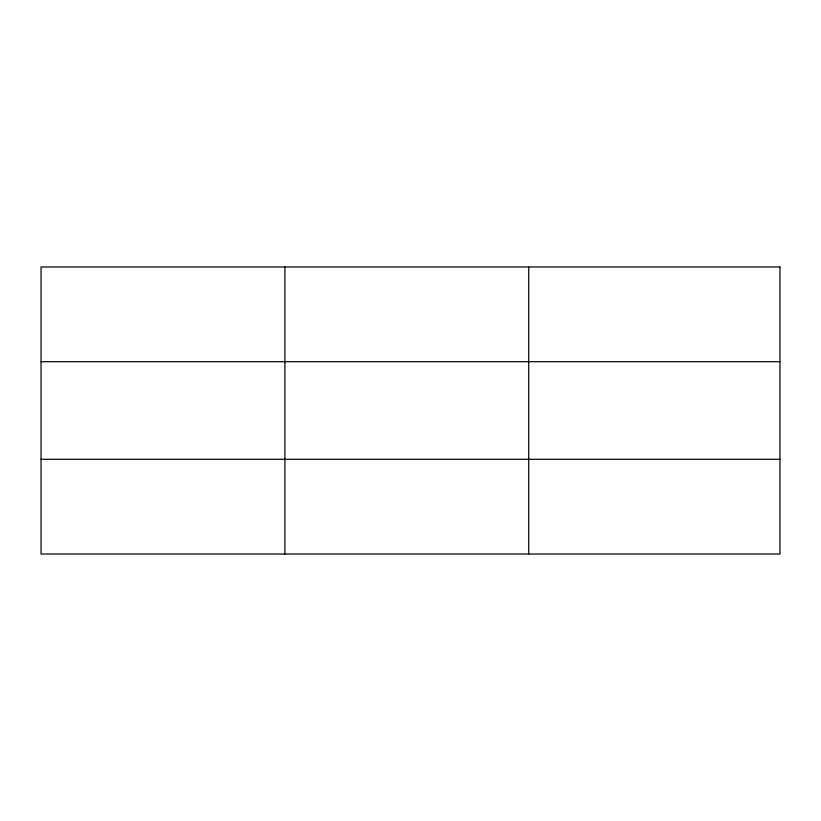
<?xml version="1.0" encoding="UTF-8"?>
<svg xmlns="http://www.w3.org/2000/svg" width="821" height="821" viewBox="0 0 821 821"><rect width="100%" height="100%" fill="white"/><g stroke="black" fill="none" stroke-linecap="round" stroke-linejoin="round"><path stroke-width="1.23" d="M284.887 266.979L284.887 554.021M528.724 266.979L528.724 554.021M41.05 361.702L779.95 361.702M41.05 459.298L779.95 459.298M779.95 266.979L779.95 554.021L41.05 554.021L41.05 266.979L779.95 266.979"/></g></svg>
